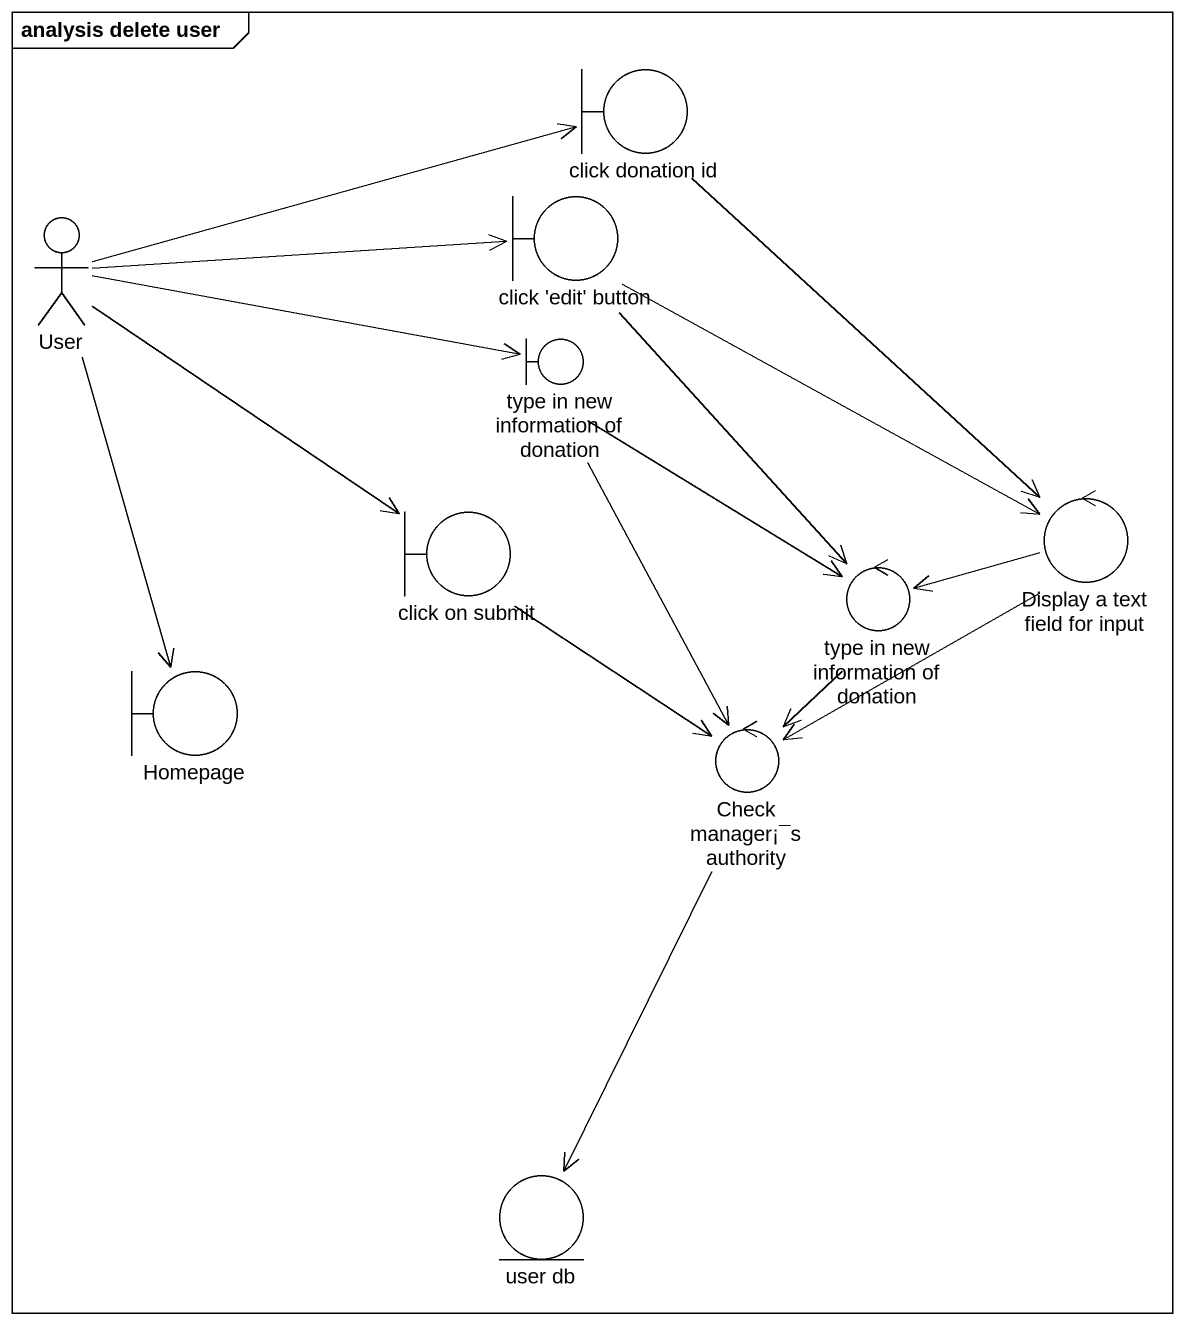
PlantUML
@startuml
mainframe analysis delete user
boundary "click donation id" as click_donation_id
actor User
boundary "click 'edit' button" as click_edit_button
boundary "type in new information of donation" as type_in_new_information_of
control "Display a text field for input" as Display_a_text_field_for
boundary "click on submit" as click_on_submit
control "type in new information of donation" as type_in_new_information_of_2
boundary Homepage
control "Check manager¡¯s authority" as Check_manager_s_authority
entity "user db" as user_db
click_donation_id --> Display_a_text_field_for
User -right-> click_donation_id
User -right-> click_edit_button
User -right-> type_in_new_information_of
User --> click_on_submit
User --> Homepage
click_edit_button --> Display_a_text_field_for
click_edit_button --> type_in_new_information_of_2
type_in_new_information_of --> type_in_new_information_of_2
type_in_new_information_of --> Check_manager_s_authority
Display_a_text_field_for -left-> type_in_new_information_of_2
Display_a_text_field_for --> Check_manager_s_authority
click_on_submit --> Check_manager_s_authority
type_in_new_information_of_2 --> Check_manager_s_authority
Check_manager_s_authority --> user_db
@enduml
